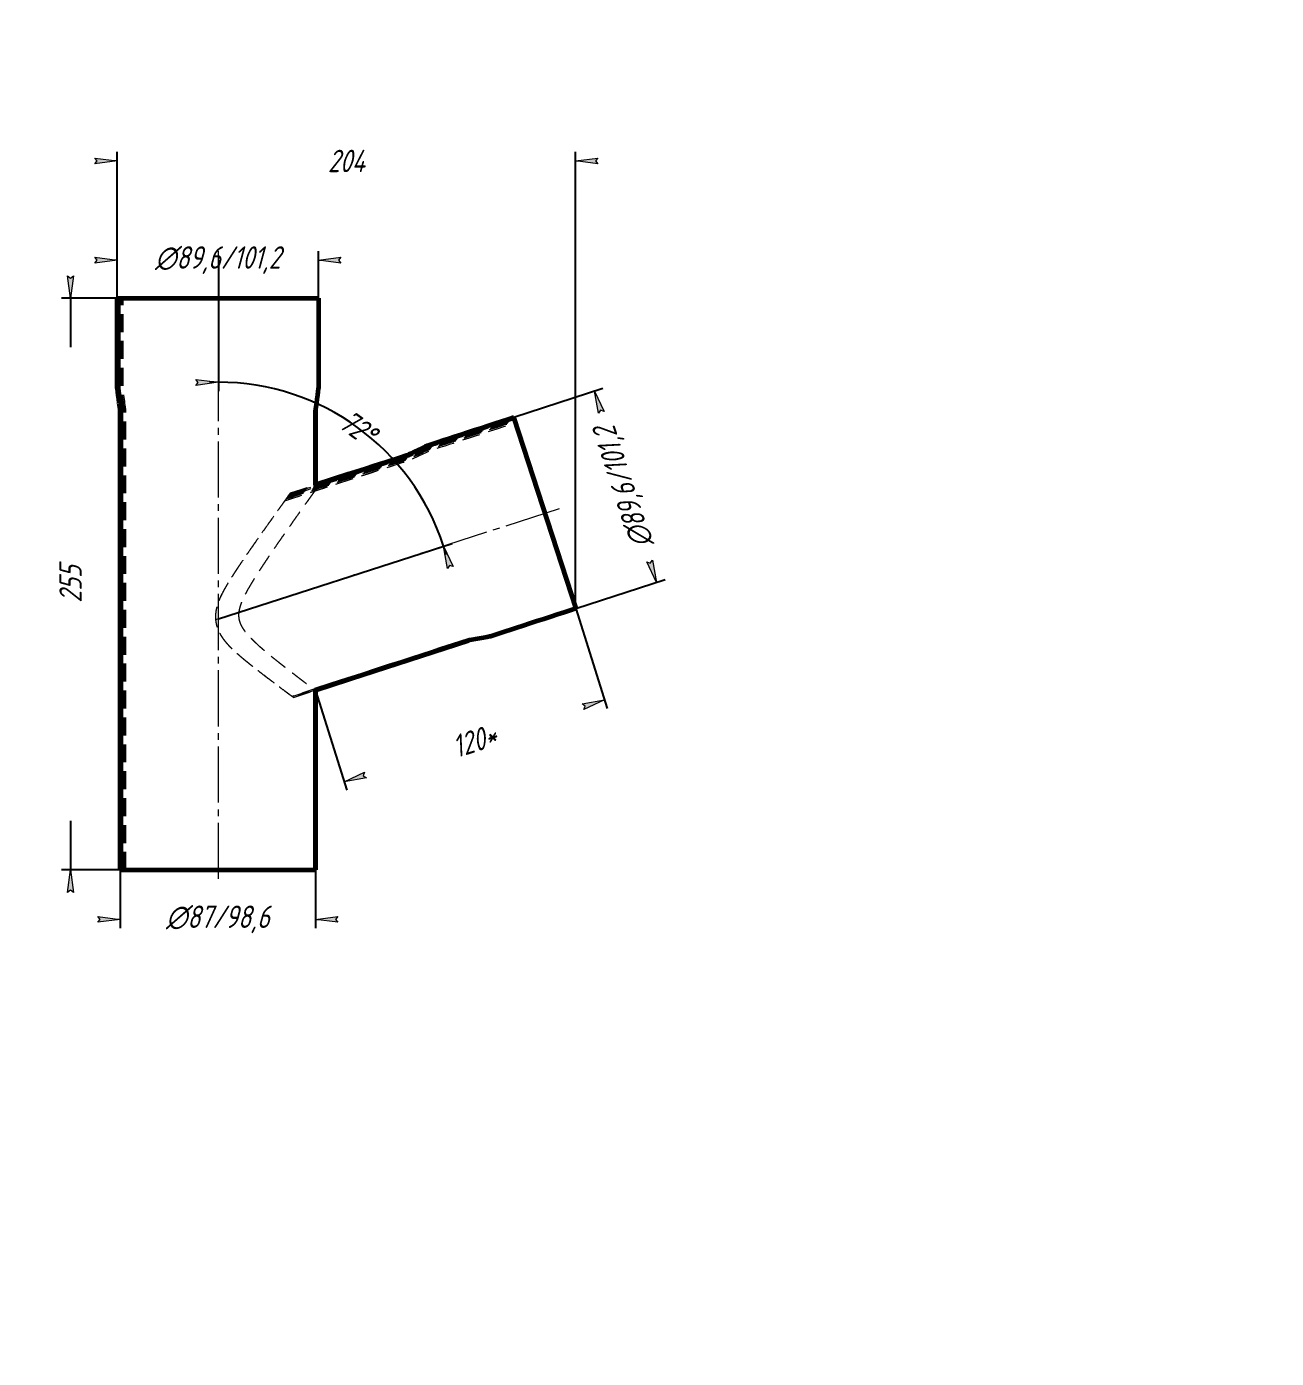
# Model space of a CAD drawing. Header units: millimetres. Extents: x 0 to 420, y 0 to 297.
# Drawn here: x 141.2 to 420, y 0 to 297 of the extents above; entities that cross this region are included whole.
import ezdxf

# ---------------------------------------------------------------- set-up
doc = ezdxf.new("R2010")
doc.units = ezdxf.units.MM
for name, pattern in [('K5LT_AXLED', [17.01037311553955, 12.51037311553955, -1.5, 1.5, -1.5]), ('K5LT_BASIC', [0]), ('K5LT_DASHED', [6, 4, -2]), ('K5LT_THIN', [0])]:
    doc.linetypes.add(name, pattern=pattern)
doc.layers.add('Системный слой', color=7, linetype='Continuous')
doc.layers.add('Системный слой (1)', color=7, linetype='Continuous', true_color=0x909090)
doc.styles.add('KDIMTEXTSTYLE', font='GOST_AU.SHX', dxfattribs={"width": 0.96, "oblique": 15, "height": 5})
doc.dimstyles.new('KDIMSTYLE (0.50)', dxfattribs={"dimtxt": 5, "dimasz": 1, "dimexe": 2, "dimexo": 0, "dimgap": 1, "dimtad": 1, "dimlfac": 2, "dimtxsty": 'KDIMTEXTSTYLE', "dimsah": 1, "dimcen": 0, "dimdle": 1, "dimadec": 0, "dimazin": 0, "dimtfac": 0.667, "dimtmove": 0, "dimatfit": 3, "dimfxl": 1, "dimtvp": 1, "dimtolj": 1, "dimtzin": 0, "dimarcsym": 0})

# ---------------------------------------------------------------- blocks, each defined once
blk = doc.blocks.new('KDIMARROW_01')
at = {"layer": 'Системный слой'}
blk.add_hatch(color=0, dxfattribs=at).paths.add_polyline_path([(0, 0), (-5, 0.658262491226197), (-4.5, 5.51091059616309e-16), (-5, -0.6582624912261956)])
at = {"layer": 'Системный слой', "color": 0, "linetype": 'K5LT_THIN', "lineweight": 18}
for p, q in [((-4.5, 5.51091059616309e-16), (-5, 0.658262491226197)), ((-5, 0.658262491226197), (0, 0)), ((0, 0), (-5, -0.6582624912261956)), ((-5, -0.6582624912261956), (-4.5, 5.51091059616309e-16))]:
    blk.add_line(p, q, dxfattribs=at)
at = {"layer": 'Системный слой (1)', "color": 0, "linetype": 'K5LT_THIN', "lineweight": 18}
blk.add_line((0, 0), (-1, 0), dxfattribs=at)

msp = doc.modelspace()

# ---------------------------------------------------------------- linework, layer by layer
at = {"layer": 'Системный слой (1)', "color": 30, "linetype": 'K5LT_AXLED', "lineweight": 18, "true_color": 0xff8000}
for p, q in [((183.9442537479224, 106.9310443591056), (183.9442537479224, 246.9310443591057)), ((259.9785100798501, 189.4714054599634), (183.3262287253192, 164.7119422856875))]:
    msp.add_line(p, q, dxfattribs=at)
at = {"layer": 'Системный слой (1)', "color": 150, "linetype": 'K5LT_BASIC', "lineweight": 60, "true_color": 0x0080ff}
for p, q in [((161.3900333159658, 236.4310443591055), (161.4277535545345, 236.4310443591055)), ((161.4277535545345, 236.4310443591055), (161.5824625182313, 236.4310443591055)), ((161.5824625182313, 236.4310443591055), (161.6019715249013, 236.4310443591055)), ((161.6019715249013, 236.4310443591055), (206.2560199287906, 236.4310443591056)), ((161.9469315965128, 236.4310443591055), (205.9470199287906, 236.4310443591056)), ((162.0443096250772, 108.9310443590226), (162.0443096250772, 211.4310443591056)), ((205.6035199287906, 194.8148209027378), (205.6035199287906, 211.4310443591056)), ((249.8393804012045, 209.8758700732805), (249.8510365959542, 209.8399959945934)), ((249.8510365959542, 209.8399959945934), (249.8988442949186, 209.6928590265404)), ((249.8988442949186, 209.6928590265404), (249.904872909523, 209.6743048586205)), ((249.904872909523, 209.6743048586205), (263.7037327339664, 167.2057811451423)), ((213.1035199288169, 197.251718624458), (205.6035199287906, 194.8148209027378)), ((205.565775684188, 149.0016929022624), (239.725686237758, 160.1009206626512)), ((205.591152881716, 148.9832789671717), (213.1035199288169, 151.4508544725015)), ((205.6035199277428, 108.9310443591056), (205.6035199287896, 148.9737285118067)), ((205.6035199287896, 148.9737285118067), (205.6035199277428, 108.9310443591056)), ((162.0443096250772, 108.9310443590226), (162.0809312159207, 108.9310443591042)), ((162.0809312159207, 108.9310443591042), (162.2311340932961, 108.9310443590622)), ((162.2311340932961, 108.9310443590622), (162.2500748764709, 108.9310443591056)), ((162.2500748764709, 108.9310443591056), (205.6035199277428, 108.9310443591056))]:
    msp.add_line(p, q, dxfattribs=at)
at = {"layer": 'Системный слой (1)', "color": 7, "linetype": 'K5LT_DASHED', "lineweight": 18}
for p, q in [((161.6340103727144, 236.4310443591056), (162.099016345262, 236.4310443591055)), ((161.7009183947262, 236.4310443591055), (161.8554183947262, 236.4310443591055)), ((161.7600199287906, 236.4310443591055), (162.6870199287906, 236.4310443591055)), ((161.8554183947262, 236.4310443591055), (161.9016449287906, 236.4310443591055)), ((161.9016449287906, 236.4310443591055), (162.0561449287906, 236.4310443591055)), ((161.9430103727144, 236.4310443591056), (161.9469315965128, 236.4310443591055)), ((162.0561449287906, 236.4310443591055), (162.3651449287906, 236.4310443591055)), ((162.099016345262, 236.4310443591055), (162.3780199288016, 236.4310443591055)), ((162.2811805539703, 108.9310443591056), (162.2811805539594, 211.4310443591056)), ((162.346139798631, 108.9310443590639), (162.346139798631, 211.4310443591056)), ((162.4035199287906, 108.9310443589837), (162.4035199287906, 211.4310443591056)), ((162.5811805539593, 108.9310443570373), (162.5811805539593, 211.4310443591056)), ((162.6785199287906, 108.9310443589838), (162.6785199287906, 211.4310443591057)), ((162.6910199287906, 108.931044358978), (162.6910199287906, 211.4310443591056)), ((162.9910199287906, 108.9310443587455), (162.9910199287906, 211.4310443591056)), ((163.0035199287906, 108.9310443591057), (163.0035199287906, 211.4310443591056)), ((163.3035199287906, 108.9310443591044), (163.3035199287906, 211.4310443591056)), ((205.3035199287906, 193.5633793592453), (205.3035199287906, 211.4310443591056)), ((249.9147734579776, 209.6438341036333), (250.0584682059805, 209.2015871433256)), ((249.9354491738391, 209.5802007933065), (249.98319229947, 209.4332625615389)), ((249.9537125522586, 209.5239918942115), (250.2401713060442, 208.6423625036059)), ((249.98319229947, 209.4332625615389), (249.997477084087, 209.3892985150911)), ((249.997477084087, 209.3892985150911), (250.0452202097179, 209.2423602833236)), ((250.0102597092394, 209.3499576400981), (250.0114714340317, 209.3462283346527)), ((250.0114714340317, 209.3462283346527), (263.6082464827045, 167.4996576086776)), ((250.0452202097179, 209.2423602833236), (250.1407064609798, 208.9484838197884)), ((250.0584682059805, 209.2015871433256), (250.1446850547858, 208.9362389671306)), ((198.7750188808526, 191.2720943497895), (226.6542673756977, 200.3306113019362)), ((199.0695397506173, 191.6832286485992), (226.5615622773852, 200.6159282568248)), ((199.0818115435206, 191.7003592736245), (226.5576995649555, 200.6278164632785)), ((199.3765039734643, 192.1115493157155), (226.464994466643, 200.913133418167)), ((199.3887818545853, 192.1286819189227), (226.4611317542133, 200.9250216246207)), ((199.4844239931257, 192.2621066090903), (226.4310522331686, 201.0175968713461)), ((199.6590597093325, 192.5056526290512), (226.3761520807602, 201.1865621666019)), ((199.7154654332549, 192.5843129990186), (226.3584206454014, 201.2411339132962)), ((199.7793265048749, 192.6733649108977), (226.3383471348561, 201.3029138262347)), ((200.0122796768543, 192.9981168185135), (226.2651499923581, 201.5281914666689)), ((199.8099094771368, 192.7160083657934), (205.6035199287906, 194.5984665138365)), ((199.8285340314207, 192.7419753683195), (205.6035199287906, 194.6183820318425)), ((199.9762490240152, 192.9479035303746), (205.6035199287906, 194.7763146833746)), ((200.0122692990825, 192.9981134465711), (205.6035199287906, 194.8148209027378)), ((205.303505985231, 193.5633916481546), (205.6035020073117, 193.6608662645201)), ((205.6035199287906, 193.6608505678479), (205.6035199287906, 194.8148209027378)), ((205.6035199287906, 194.8148209027378), (205.6035199287906, 193.6608505678479)), ((200.3897738190603, 147.6353466157952), (239.6329811394455, 160.3862376175398)), ((205.565775684188, 149.0016929022624), (200.684694759928, 147.4157335710432)), ((200.684694759928, 147.4157335710432), (205.565775684188, 149.0016929022624)), ((205.303518521827, 148.8762511914152), (205.6035169482849, 148.9737265890103)), ((205.3035199287906, 148.8762531506183), (205.3035199284889, 108.9310443591056)), ((205.3035199285224, 113.361154406638), (205.3035199287906, 148.8762531506183)), ((205.3035199285237, 113.5269441096986), (205.3035199287906, 148.876253150618)), ((162.2811805539703, 108.9310443591056), (162.7326426632289, 108.9310443590954)), ((162.346139798631, 108.9310443590639), (162.496139798631, 108.9310443591041)), ((162.4035199287906, 108.9310443589837), (163.3035199287906, 108.9310443591044)), ((162.496139798631, 108.9310443591041), (162.5410199287906, 108.9310443590974)), ((162.5410199287906, 108.9310443590974), (162.6910199287906, 108.931044358978)), ((162.5811805539593, 108.9310443570373), (162.5849875673558, 108.9310443591056)), ((162.5849875673558, 108.9310443591056), (205.3035199284889, 108.9310443591056)), ((162.6910199287906, 108.931044358978), (162.9910199287906, 108.9310443587455)), ((162.7326426632289, 108.9310443590954), (163.0035199287906, 108.9310443591057))]:
    msp.add_line(p, q, dxfattribs=at)
at = {"layer": 'Системный слой (1)', "color": 150, "linetype": 'K5LT_BASIC', "lineweight": 60, "true_color": 0x0080ff}
for points, knots in [([(162.0443096250772, 108.9310443590226), (162.0443096250772, 167.2733962809673), (162.0443096250772, 208.0840124937031), (162.0443096250772, 211.5303822937232), (161.3900333159658, 216.3317064244879), (161.3900333159658, 216.8283724202748), (161.3900333159658, 229.7643776924387), (161.3900333159658, 236.4310443591055)], [0, 0, 0, 0, 0.8707843296420573, 0.8707843296420573, 0.8966286957199924, 0.8966286957199924, 1, 1, 1, 1]), ([(206.2560199287906, 236.4310443591056), (206.2560199287906, 229.7643776924387), (206.2560199287906, 216.8283336152041), (206.2560199287906, 216.3317161263338), (205.6035199287906, 211.5303725918774), (205.6035199287906, 210.2519537459298), (205.6035199287906, 204.4226643391982), (205.6035199287906, 194.8148209027378)], [0, 0, 0, 0, 0.1033710942587209, 0.1033710942587209, 0.1292154078282055, 0.1292154078282055, 0.4360041896619839, 0.4360041896619839, 0.4360041896619839, 0.4360041896619839]), ([(205.6035199287906, 194.8148209027378), (217.6311776502631, 198.722843795992), (224.9569627057722, 201.1031356508956), (226.3596259823915, 201.5588885766518), (230.7237740852681, 203.6648330757986), (231.1961315169835, 203.8183113090249), (243.4990036259034, 207.8157567774475), (249.8393804012045, 209.8758700732805)], [0.0972726319011899, 0.0972726319011899, 0.0972726319011899, 0.0972726319011899, 0.7605171177384542, 0.7605171177384542, 0.808415977539447, 0.808415977539447, 1, 1, 1, 1]), ([(263.7037327339664, 167.2057811451423), (257.3633559586651, 165.1456678493093), (245.0604469439299, 161.1482103894604), (244.5881356450336, 160.9947471456957), (239.8201530007876, 160.1316147745989), (237.9829896210207, 159.5346842073149), (225.5592317457733, 155.4979605724183), (205.565775684188, 149.0016929022624)], [0, 0, 0, 0, 0.1434688530252861, 0.1434688530252861, 0.1793382036559336, 0.1793382036559336, 0.8410460253684371, 0.8410460253684371, 0.8410460253684371, 0.8410460253684371])]:
    msp.add_open_spline(points, degree=3, knots=knots, dxfattribs=at)
at = {"layer": 'Системный слой (1)', "color": 7, "linetype": 'K5LT_THIN', "lineweight": 18}
for points, knots in [([(162.0809312159207, 108.9310443591042), (162.0809312159207, 167.2734267139098), (162.0809312159207, 208.0840544487897), (162.0809312159207, 211.5303810180455), (161.4277535545345, 216.3317077001656), (161.4277535545345, 216.8283673178682), (161.4277535545345, 229.7643776924387), (161.4277535545345, 236.4310443591055)], [0, 0, 0, 0, 0.8707843641616477, 0.8707843641616477, 0.8966287233353355, 0.8966287233353355, 1, 1, 1, 1]), ([(162.2311340932961, 108.9310443590622), (162.2311340932961, 167.2736116702192), (162.2311340932961, 208.0843094314487), (162.2311340932961, 211.5303732651127), (161.5824625182313, 216.3317154530984), (161.5824625182313, 216.828336307985), (161.5824625182313, 229.7643776924387), (161.5824625182313, 236.4310443591055)], [0, 0, 0, 0, 0.8707845739542738, 0.8707845739542738, 0.896628891167436, 0.896628891167436, 1, 1, 1, 1]), ([(162.2500748764709, 108.9310443591056), (162.2500748764709, 167.273627731172), (162.2500748764709, 208.0843315732249), (162.2500748764709, 211.5303725918774), (161.6019715249013, 216.3317161263338), (161.6019715249013, 216.8283336152041), (161.6019715249013, 229.7643776924387), (161.6019715249013, 236.4310443591055)], [0, 0, 0, 0, 0.8707845921717942, 0.8707845921717942, 0.8966289057412786, 0.8966289057412786, 1, 1, 1, 1]), ([(205.6035199287906, 194.7763146833746), (217.6379129197435, 198.6865259983423), (224.9678846350138, 201.0681781814637), (226.3709414630816, 201.524058979837), (230.7354314932594, 203.6289593913177), (231.2077828590561, 203.7824356536075), (243.510659820653, 207.7798826987604), (249.8510365959542, 209.8399959945934)], [0.09777005318574258, 0.09777005318574258, 0.09777005318574258, 0.09777005318574258, 0.7607043904308538, 0.7607043904308538, 0.8085657939078158, 0.8085657939078158, 1, 1, 1, 1]), ([(205.6035199287906, 194.6183820318425), (217.6655642600077, 198.5375778118892), (225.0127125332867, 200.9248109970211), (226.4173493313174, 201.3812051587548), (230.783246565701, 203.4818248190526), (231.2555610658689, 203.6352891029736), (243.5584675196174, 207.6327457307074), (249.8988442949186, 209.6928590265404)], [0.09979635724027379, 0.09979635724027379, 0.09979635724027379, 0.09979635724027379, 0.7614681205256264, 0.7614681205256264, 0.8091767707018521, 0.8091767707018521, 1, 1, 1, 1]), ([(205.6035199287906, 194.5984665138365), (217.6690477861651, 198.5187941601444), (225.0183618317879, 200.9067310473683), (226.4232017149203, 201.3631911954516), (230.7892758205903, 203.4632708591738), (231.2615871194866, 203.6167341029386), (243.5644961342219, 207.6141915627875), (249.904872909523, 209.6743048586205)], [0.1000503428973802, 0.1000503428973802, 0.1000503428973802, 0.1000503428973802, 0.7615638601215932, 0.7615638601215932, 0.8092533614657966, 0.8092533614657966, 1, 1, 1, 1])]:
    msp.add_open_spline(points, degree=3, knots=knots, dxfattribs=at)
at = {"layer": 'Системный слой (1)', "color": 7, "linetype": 'K5LT_DASHED', "lineweight": 18}
for points, knots in [([(161.6340103727144, 236.4310443591056), (161.6340103727144, 229.7643776924387), (161.6340103727144, 216.8283317701604), (161.6340103727144, 216.3317165876222), (162.2811805539594, 211.530372130589), (162.2811805539594, 208.0843467444217), (162.2811805539594, 167.2736387372388), (162.2811805539703, 108.9310443591056)], [0, 0, 0, 0, 0.1033702390612477, 0.1033702390612477, 0.1292143388186232, 0.1292143388186232, 0.9999918235036781, 0.9999918235036781, 0.9999918235036781, 0.9999918235036781]), ([(162.2875255762868, 108.9310443591057), (162.2875255762868, 167.273627731172), (162.2875255762868, 208.0843315732249), (162.2875255762868, 211.5303725918774), (161.6405457457117, 216.3317161263338), (161.6405457457117, 216.8283336152041), (161.6405457457117, 229.7643776924387), (161.6405457457117, 236.4310443591055)], [0, 0, 0, 0, 0.870784592171794, 0.870784592171794, 0.8966289057412786, 0.8966289057412786, 1, 1, 1, 1]), ([(162.346139798631, 108.9310443590639), (162.346139798631, 167.2739169579127), (162.346139798631, 208.084730304659), (162.346139798631, 211.5303604682228), (161.7009183947262, 216.3317282499883), (161.7009183947262, 216.8282851234754), (161.7009183947262, 229.7643776924387), (161.7009183947262, 236.4310443591055)], [0, 0, 0, 0, 0.8707849202330038, 0.8707849202330038, 0.8966291681871185, 0.8966291681871185, 1, 1, 1, 1]), ([(162.3713140866043, 108.931044359053), (162.3713140866043, 167.2739378396563), (162.3713140866043, 208.084759092536), (162.3713140866043, 211.5303595929139), (161.7268479113387, 216.3317291252972), (161.7268479113387, 216.8282816224486), (161.7268479113387, 229.7643776924387), (161.7268479113387, 236.4310443591055)], [0, 0, 0, 0, 0.8707849439184491, 0.8707849439184491, 0.896629187135249, 0.896629187135249, 1, 1, 1, 1]), ([(162.4035199287906, 108.9310443589837), (162.4035199287906, 167.2740099199584), (162.4035199287906, 208.0848584634493), (162.4035199287906, 211.5303565714978), (161.7600199287906, 216.3317321467133), (161.7600199287906, 216.8282695375043), (161.7600199287906, 229.7643776924387), (161.7600199287906, 236.4310443591055)], [0, 0, 0, 0, 0.8707850256763745, 0.8707850256763745, 0.8966292525408097, 0.8966292525408097, 1, 1, 1, 1]), ([(162.4943096250772, 108.9310443590965), (162.4943096250772, 167.2741560958223), (162.4943096250772, 208.0850599834989), (162.4943096250772, 211.5303504442066), (161.8535333159658, 216.3317382740046), (161.8535333159658, 216.8282450297998), (161.8535333159658, 229.7643776924387), (161.8535333159658, 236.4310443591055)], [0, 0, 0, 0, 0.8707851914770153, 0.8707851914770153, 0.8966293851797416, 0.8966293851797416, 1, 1, 1, 1]), ([(162.496139798631, 108.9310443591041), (162.496139798631, 167.2742176702162), (162.496139798631, 208.0851448708738), (162.496139798631, 211.5303478631803), (161.8554183947262, 216.3317408550308), (161.8554183947262, 216.8282347063098), (161.8554183947262, 229.7643776924387), (161.8554183947262, 236.4310443591055)], [0, 0, 0, 0, 0.8707852613178005, 0.8707852613178005, 0.8966294410517038, 0.8966294410517038, 1, 1, 1, 1]), ([(162.527911150681, 108.9310443591027), (162.527911150681, 167.2741317229507), (162.527911150681, 208.0850263826977), (162.527911150681, 211.53035146585), (161.8881428873378, 216.3317372523611), (161.8881428873378, 216.8282491161301), (161.8881428873378, 229.7643776924387), (161.8881428873378, 236.4310443591055)], [0, 0, 0, 0, 0.8707851638320145, 0.8707851638320145, 0.8966293630640045, 0.8966293630640045, 1, 1, 1, 1]), ([(162.5410199287906, 108.9310443591056), (162.5410199287906, 167.2742384259677), (162.5410199287906, 208.0851734850684), (162.5410199287906, 211.5303469931578), (161.9016449287906, 216.3317417250533), (161.9016449287906, 216.8282312264272), (161.9016449287906, 229.7643776924387), (161.9016449287906, 236.4310443591055)], [0, 0, 0, 0, 0.8707852848599829, 0.8707852848599829, 0.8966294598852252, 0.8966294598852252, 1, 1, 1, 1]), ([(162.5410199287906, 108.9310443590974), (162.5410199287906, 167.2742967733245), (162.5410199287906, 208.085253923646), (162.5410199287906, 211.5303445474026), (161.9016449287906, 216.3317441708085), (161.9016449287906, 216.8282214439896), (161.9016449287906, 229.7643776924387), (161.9016449287906, 236.4310443591055)], [0, 0, 0, 0, 0.870785351040298, 0.870785351040298, 0.8966295128288464, 0.8966295128288464, 1, 1, 1, 1]), ([(162.5642484199886, 108.9310443591054), (162.5642484199886, 167.2741629743249), (162.5642484199886, 208.0850694662985), (162.5642484199886, 211.530350155879), (161.9255702747246, 216.3317385623321), (161.9255702747246, 216.8282438765584), (161.9255702747246, 229.7643776924387), (161.9255702747246, 236.4310443591055)], [0, 0, 0, 0, 0.8707851992789595, 0.8707851992789595, 0.8966293914212226, 0.8966293914212226, 1, 1, 1, 1]), ([(161.9430103727144, 236.4310443591056), (161.9430103727144, 229.7643776924387), (161.9430103727144, 216.8282427692713), (161.9430103727144, 216.3317388391704), (162.5811805539593, 211.5303498790408), (162.5811805539593, 208.0850785711885), (162.5811805539593, 167.274169577765), (162.5811805539593, 108.9310443570373)], [0, 0, 0, 0, 0.1033700953861799, 0.1033700953861799, 0.129214159222648, 0.129214159222648, 0.9999950933945625, 0.9999950933945625, 0.9999950933945625, 0.9999950933945625]), ([(162.5849875673558, 108.9310443591056), (162.5849875673558, 167.274162974325), (162.5849875673558, 208.0850694662986), (162.5849875673558, 211.530350155879), (161.9469315965128, 216.3317385623321), (161.9469315965128, 216.8282438765584), (161.9469315965128, 229.7643776924387), (161.9469315965128, 236.4310443591055)], [0, 0, 0, 0, 0.8707851992789594, 0.8707851992789594, 0.8966293914212224, 0.8966293914212224, 1, 1, 1, 1]), ([(162.6785199287906, 108.9310443589838), (162.6785199287906, 167.2744941080875), (162.6785199287906, 208.0855259725942), (162.6785199287906, 211.5303362757081), (162.0432699287906, 216.331752442503), (162.0432699287906, 216.828188359183), (162.0432699287906, 229.7643776924387), (162.0432699287906, 236.4310443591055)], [0, 0, 0, 0, 0.8707855748654424, 0.8707855748654424, 0.8966296918868278, 0.8966296918868278, 1, 1, 1, 1]), ([(162.6910199287906, 108.931044358978), (162.6910199287906, 167.2745122012836), (162.6910199287906, 208.085550916266), (162.6910199287906, 211.5303355172932), (162.0561449287906, 216.331753200918), (162.0561449287906, 216.828185325704), (162.0561449287906, 229.7643776924387), (162.0561449287906, 236.4310443591055)], [0, 0, 0, 0, 0.8707855953875433, 0.8707855953875433, 0.8966297083043129, 0.8966297083043129, 1, 1, 1, 1]), ([(162.7326426632289, 108.9310443590954), (162.7326426632289, 167.2745702086853), (162.7326426632289, 208.0856308862134), (162.7326426632289, 211.5303330858007), (162.099016345262, 216.3317556324104), (162.0990163452621, 216.828175600314), (162.0990163452621, 229.7643776924387), (162.099016345262, 236.4310443591055)], [0, 0, 0, 0, 0.8707856611813767, 0.8707856611813767, 0.8966297609387522, 0.8966297609387522, 1, 1, 1, 1]), ([(162.8520578195211, 108.931044359098), (162.8520578195211, 167.2747285505868), (162.8520578195211, 208.0858491792571), (162.8520578195211, 211.5303264485988), (162.222013956243, 216.3317622696123), (162.222013956243, 216.8281490530881), (162.222013956243, 229.7643776924387), (162.222013956243, 236.4310443591055)], [0, 0, 0, 0, 0.8707858407773522, 0.8707858407773522, 0.8966299046138203, 0.8966299046138203, 1, 1, 1, 1]), ([(162.9910199287906, 108.9310443587455), (162.9910199287906, 167.2750330953058), (162.9910199287906, 208.0862690309175), (162.9910199287906, 211.5303136830667), (162.3651449287906, 216.3317750351445), (162.3651449287906, 216.8280979940022), (162.3651449287906, 229.7643776924387), (162.3651449287906, 236.4310443591055)], [0, 0, 0, 0, 0.8707861861979282, 0.8707861861979282, 0.8966301809469878, 0.8966301809469878, 1, 1, 1, 1]), ([(163.0035199287906, 108.9310443591057), (163.0035199287906, 167.2750584109373), (163.0035199287906, 208.0863039314365), (163.0035199287906, 211.530312621925), (162.3780199287906, 216.3317760962862), (162.3780199287906, 216.8280937496883), (162.3780199287906, 229.7643776924387), (162.3780199288016, 236.4310443591055)], [0, 0, 0, 0, 0.8707862149109066, 0.8707862149109066, 0.8966302039170967, 0.8966302039170967, 1, 1, 1, 1]), ([(163.3035199287906, 108.9310443591044), (163.3035199287906, 167.2755716857642), (163.3035199287906, 208.0870115439253), (163.3035199287906, 211.5302911072595), (162.6870199287906, 216.3317976109516), (162.6870199287906, 216.8280076961546), (162.6870199287906, 229.7643776924387), (162.6870199287906, 236.4310443591055)], [0, 0, 0, 0, 0.8707867970660027, 0.8707867970660027, 0.896630669635623, 0.896630669635623, 1, 1, 1, 1]), ([(205.9470199287906, 236.4310443591056), (205.9470199287906, 229.7643776924387), (205.9470199287906, 216.8282438765584), (205.9470199287906, 216.3317385623321), (205.3035199287906, 211.530350155879), (205.3035199287906, 210.2018563144712), (205.3035199287906, 203.9165614170138), (205.3035199287906, 193.5633793592453)], [0, 0, 0, 0, 0.1033706085787777, 0.1033706085787777, 0.1292148007210407, 0.1292148007210407, 0.4491092382732398, 0.4491092382732398, 0.4491092382732398, 0.4491092382732398]), ([(198.7750088328777, 191.2720910850045), (215.0771433992032, 196.5689756962429), (225.1032429041795, 199.8266529018007), (226.7486566422506, 200.3612802337523), (231.1246517135883, 202.4313536842909), (231.596575548572, 202.5846910333988), (243.8997945307431, 206.5822492077729), (250.2401713060442, 208.6423625036059)], [0, 0, 0, 0, 0.766714832273791, 0.766714832273791, 0.8133740900756293, 0.8133740900756293, 1, 1, 1, 1]), ([(199.0695269800468, 191.6832244991837), (215.1428859365697, 196.9057754087852), (225.0225443123269, 200.1158710071211), (226.6559720056008, 200.6466038370381), (231.0291450006637, 202.7252234994289), (231.5011711390841, 202.8785940889384), (243.8043082794812, 206.876125671308), (250.1446850547858, 208.9362389671306)], [0, 0, 0, 0, 0.765283049932117, 0.765283049932117, 0.8122286778536137, 0.8122286778536137, 1, 1, 1, 1]), ([(199.0818021967232, 191.7003562366659), (215.1456226668994, 196.9198079041755), (225.01918136821, 200.1279215981432), (226.6521103023769, 200.6584923714025), (231.0251653976554, 202.7374680241654), (231.4971965818638, 202.8908402531508), (243.8003296856786, 206.8883705239554), (250.1407064609798, 208.9484838197884)], [0, 0, 0, 0, 0.7652227850356877, 0.7652227850356877, 0.8121804665110658, 0.8121804665110658, 1, 1, 1, 1]), ([(199.2182844317558, 191.8908154115114), (215.1760320651321, 197.0758019251094), (224.9817919974032, 200.2618864636357), (226.6091807897808, 200.7906571357079), (230.9809233539742, 202.8735897235241), (231.4530152390016, 203.0269816754012), (243.75609978274, 207.0244961680804), (250.0964765580411, 209.0846094639135)], [0, 0, 0, 0, 0.7645494881962351, 0.7645494881962351, 0.81164183545905, 0.81164183545905, 1, 1, 1, 1]), ([(199.33559598861, 192.0544927727718), (215.2022143593952, 197.2098695940507), (224.949739559625, 200.377032521132), (226.5722857894549, 200.9042297492522), (230.9429086895594, 202.990565351928), (231.4150321348531, 203.1439675583573), (243.7180914306794, 207.1414738474926), (250.0584682059805, 209.2015871433256)], [0, 0, 0, 0, 0.763966658545594, 0.763966658545594, 0.8111755772955244, 0.8111755772955244, 1, 1, 1, 1]), ([(199.3764913535162, 192.1115452152458), (215.2113379011531, 197.2565987453986), (224.9385690794215, 200.4171677450288), (226.5594259696477, 200.9438160734381), (230.9296583808101, 203.0313377405535), (231.4017933879861, 203.1847437036661), (243.7048434344168, 207.1822469874905), (250.0452202097179, 209.2423602833236)], [0, 0, 0, 0, 0.7637624519631138, 0.7637624519631138, 0.8110122139765471, 0.8110122139765471, 0.9999999999999999, 0.9999999999999999, 0.9999999999999999, 0.9999999999999999]), ([(199.3887734961493, 192.1286792031021), (215.2140774029524, 197.2706321412941), (224.9352143234306, 200.4292209965343), (226.5555639785136, 200.9557045142549), (230.9256790657121, 203.0435823588377), (231.3978176791935, 203.1969894937099), (243.7008648406142, 207.1944918401379), (250.0412416159154, 209.2546051359708)], [0, 0, 0, 0, 0.7637010158764317, 0.7637010158764317, 0.8109630656929635, 0.8109630656929635, 1, 1, 1, 1]), ([(199.4806841940352, 192.2568885439323), (215.2344721722614, 197.3756045483352), (224.9099995225576, 200.5193739558866), (226.5266740901332, 201.0446633652907), (230.8958956830015, 203.1352012683109), (231.3681002974715, 203.2886298482043), (243.6710946587306, 207.2861150388197), (250.0114714340317, 209.3462283346527)], [0, 0, 0, 0, 0.7632387574507731, 0.7632387574507731, 0.8105932633598381, 0.8105932633598381, 1, 1, 1, 1]), ([(250.0102597092394, 209.3499576400981), (243.6698829339382, 207.289844344265), (231.3668875195865, 203.292358811479), (230.8946842214979, 203.1389306593039), (226.525497395007, 201.0482839646413), (224.9089854031195, 200.5230473792803), (215.2353121252259, 197.3798803963708), (199.4844239931257, 192.2621066090903)], [0, 0, 0, 0, 0.1883581645409499, 0.1883581645409499, 0.2354505118037648, 0.2354505118037648, 0.9943850969392096, 0.9943850969392096, 0.9943850969392096, 0.9943850969392096]), ([(199.5010657742114, 192.2853173507914), (215.2390324400383, 197.3988926991755), (224.9044538452239, 200.5393784861114), (226.5202653411478, 201.0643874665367), (230.8892946715467, 203.1555170925942), (231.3614992860167, 203.3089456724876), (243.6644936472757, 207.3064308631031), (250.0048704225769, 209.3665441589361)], [0, 0, 0, 0, 0.763136256988581, 0.763136256988581, 0.8105112639673746, 0.8105112639673746, 1, 1, 1, 1]), ([(199.5238946370089, 192.3171587789776), (215.2441793176916, 197.4249889021199), (224.898288182122, 200.5617990217501), (226.5130843346874, 201.0864780971197), (230.8819043409833, 203.1782724260839), (231.3540939165371, 203.3316961195372), (243.6571003087858, 207.3291852192581), (249.997477084087, 209.3892985150912)], [0, 0, 0, 0, 0.7630216753801793, 0.7630216753801793, 0.8104195997731312, 0.8104195997731312, 1, 1, 1, 1]), ([(199.523894637215, 192.3171587790446), (215.2442097925432, 197.4249988039994), (224.8983231294232, 200.5618103768165), (226.513082008636, 201.0864773413397), (230.8819066670347, 203.1782731818638), (231.3540846128861, 203.3316930965977), (243.6571003087858, 207.3291852192581), (249.997477084087, 209.3892985150911)], [0, 0, 0, 0, 0.7630219724758696, 0.7630219724758696, 0.8104198374468508, 0.8104198374468508, 1, 1, 1, 1]), ([(199.5367782878605, 192.3351283158869), (215.2470058635805, 197.4396906875397), (224.894719465209, 200.5744228603229), (226.509037753259, 201.0989466680993), (230.8777277269326, 203.1911122484531), (231.3499385703879, 203.3445428522664), (243.6529279485182, 207.3420264237652), (249.9933047238193, 209.4021397195983)], [0, 0, 0, 0, 0.7629561763564104, 0.7629561763564104, 0.8103672011786163, 0.8103672011786163, 1, 1, 1, 1]), ([(199.5680051946735, 192.3786809294565), (215.2540361457046, 197.4753813411655), (224.8862770458329, 200.6050861284774), (226.4992164391988, 201.1291619062119), (230.8676187289258, 203.2222362036799), (231.3398124414852, 203.3756612413278), (243.6428155241689, 207.3731492657059), (249.98319229947, 209.4332625615389)], [0, 0, 0, 0, 0.7627989564105895, 0.7627989564105895, 0.8102414267209725, 0.8102414267209725, 1, 1, 1, 1]), ([(199.5698040567525, 192.3811897735324), (215.2544064045127, 197.4774260039005), (224.8857509600628, 200.6068395512043), (226.4986533391699, 201.1309033022771), (230.8670337528513, 203.2240282225377), (231.3392397383349, 203.3774572479004), (243.6422330027962, 207.3749420821447), (249.9826097780973, 209.4350553779777)], [0, 0, 0, 0, 0.7627895505716077, 0.7627895505716077, 0.810233902139467, 0.810233902139467, 1, 1, 1, 1]), ([(199.6590474240495, 192.5056486373207), (215.2742898948941, 197.5793484775507), (224.8613971692767, 200.6943884608954), (226.4706036075034, 201.2172513279801), (230.8381306996123, 203.3129628453344), (231.3103658207083, 203.4664013374314), (243.6133357769575, 207.4638785983784), (249.9537125522586, 209.5239918942115)], [0, 0, 0, 0, 0.7623364418778615, 0.7623364418778615, 0.8098714195046334, 0.8098714195046334, 1, 1, 1, 1]), ([(199.6907079843786, 192.5497990034241), (215.2813320434694, 197.6154998367853), (224.8527480699653, 200.7254414246331), (226.4606543284872, 201.2478818377231), (230.8278771089445, 203.3445103750217), (231.300126597043, 203.4979535352409), (243.6030850598272, 207.4954270617347), (249.9434618351283, 209.5555403575678)], [0, 0, 0, 0, 0.7621749670618497, 0.7621749670618497, 0.8097422411914049, 0.8097422411914049, 1, 1, 1, 1]), ([(199.7154572148322, 192.5843103286911), (215.2868548840785, 197.6437641293044), (224.8460091984388, 200.7497216453698), (226.4528758781504, 201.2718242788285), (230.819863615187, 203.3691705402751), (231.2921172654281, 203.5226150528564), (243.595072398538, 207.5200874974735), (249.9354491738391, 209.5802007933065)], [0, 0, 0, 0, 0.7620486948117489, 0.7620486948117489, 0.8096412245952666, 0.8096412245952666, 0.9999999999999999, 0.9999999999999999, 0.9999999999999999, 0.9999999999999999]), ([(199.7730857152915, 192.6646656041527), (215.2995882458498, 197.7095320899411), (224.8301782119483, 200.8062084866463), (226.4347746176146, 201.3275734633518), (230.8011959103655, 203.4265845951111), (231.2735072092617, 203.5800478388758), (243.576416223997, 207.5775052987247), (249.9167929992982, 209.6376185945578)], [0, 0, 0, 0, 0.7617526509863458, 0.7617526509863458, 0.8094043923575729, 0.8094043923575729, 0.9999999999999999, 0.9999999999999999, 0.9999999999999999, 0.9999999999999999]), ([(249.9147734579776, 209.6438341036333), (243.5743966826763, 207.5837208078002), (231.2714859132002, 203.5862627778015), (230.7991768077561, 203.4328002467325), (226.4328134591745, 201.3336077956365), (224.828489947173, 200.8123314874576), (215.3009894213239, 197.7166589107399), (199.7793265048749, 192.6733649108977)], [0, 0, 0, 0, 0.1888244227044756, 0.1888244227044756, 0.236033341454406, 0.236033341454406, 0.9905744523918455, 0.9905744523918455, 0.9905744523918455, 0.9905744523918455]), ([(205.6035190438881, 193.6608718000393), (205.6034500403065, 193.6608543037899), (205.5947939544975, 193.6488730109104), (205.5593966600337, 193.5994888065392), (205.5068463228128, 193.526051917046), (205.4243032313682, 193.4106065681508), (205.3155728926853, 193.2584372480538), (205.1618754719407, 193.0432231716141), (205.0009738892147, 192.8178186848152), (204.7568174730649, 192.47561788983), (204.4859794166495, 192.0957999632216), (204.1960362156621, 191.6888736838933), (203.9820911279922, 191.3884529577922), (203.7094922246696, 191.0055148773359), (203.4264518815017, 190.6076191920063), (203.098209045682, 190.1457884355351), (202.7865679360234, 189.7070530144014), (202.2193409263483, 188.9077084169231), (201.4609395369021, 187.8369018452182), (200.6987917035663, 186.7575330748917), (200.0558917092393, 185.8447932298493), (199.4672419931067, 185.0072496023451), (198.7552268827976, 183.9909210584091), (198.1218112521406, 183.0831224131327), (197.4458787225651, 182.1106380873527), (196.7335060422398, 181.0811622625597), (196.0030206527081, 180.0174526620386), (195.4041706570309, 179.1388618601329), (194.9499568651278, 178.4686087942791), (194.4950941094602, 177.7929119723334), (194.0415253279278, 177.1139316292801), (193.5934722151549, 176.4371906677314), (193.1537455449652, 175.766121525313), (192.7274373776914, 175.1077132105441), (192.3138773063936, 174.4601200453116), (191.9168092691165, 173.8283083257962), (191.5355109066283, 173.2101425243863), (191.1736404218252, 172.6105849117822), (190.8276284641756, 172.0225096207786), (190.5007253109072, 171.4498330979011), (190.1937992462072, 170.8923272980583), (189.9137764740634, 170.3614643078961), (189.658320228829, 169.8521929669189), (189.4315485997453, 169.3724232265543), (189.2313114990295, 168.9178905544738), (189.0606467949472, 168.4974904651671), (188.9140235616183, 168.1001273672429), (188.7917396975235, 167.7289096912539), (188.6913617819408, 167.3794027511743), (188.6064414938442, 167.0312777099366), (188.5023350775809, 166.4951569126715), (188.4618047230226, 166.0591942134401), (188.4618047963095, 165.7476189487417)], [0, 0, 0, 0, 0.9603922613260827, 1.777491876865959, 2.584811271330822, 3.387087584414687, 4.586277941012292, 5.391097048487545, 6.614391656979484, 7.447452809627729, 9.187358564447576, 10.28433040776645, 10.94060312399598, 11.61323634650445, 13.250814029643, 13.82944486424923, 14.79790710075146, 16.1787912742047, 18.93530874797003, 21.21152412368156, 22.26862471381149, 23.92852097709336, 25.6902878906503, 27.56798829935247, 28.55272259410318, 30.56607021420763, 32.65139071740622, 33.70859970259572, 34.77082448187794, 35.83317973983894, 36.89153982792553, 37.94571887210424, 38.97522899969013, 39.98439147901554, 40.95702838915955, 41.91337779832234, 42.82665695845568, 43.71258673127549, 44.55982817959638, 45.39472705124454, 46.18387896081128, 46.93935828248493, 47.63718358932162, 48.31383781275033, 48.92610588344142, 49.49904972258257, 50.01579486684734, 50.5140949860601, 50.96140592915979, 51.37516054035262, 51.85294918048712, 53, 53, 53, 53]), ([(199.4806841940317, 192.2568885439275), (199.1638035703726, 191.8148884232025), (198.536598916533, 190.9395069989494), (197.5514441943654, 189.5623558028537), (196.5511668847438, 188.1614706852207), (195.4682685378903, 186.6412526898131), (194.2778094301061, 184.9645943379669), (192.9882028972198, 183.1397866742135), (191.6604486056827, 181.248196309656), (190.4111212436211, 179.4507936548657), (189.3050110006429, 177.8384723636055), (188.3737420181109, 176.4589126878105), (187.5773319644267, 175.2550422850104), (186.9045251760392, 174.2127252452251), (186.3301438593455, 173.2962134207315), (185.8360635254989, 172.4794838802069), (185.4057376097951, 171.7371155878061), (185.0315872072659, 171.0577422269124), (184.7027428609565, 170.4229079004225), (184.4122225312121, 169.819048629703), (184.1547690485613, 169.2327164817987), (183.9294350635893, 168.6582320441181), (183.7352896822066, 168.0880334881899), (183.572370471425, 167.512908557074), (183.4451363172553, 166.9371418128426), (183.3570130100557, 166.3678181917759), (183.308425835685, 165.8114891300897), (183.2980665080961, 165.2666885933357), (183.3262287253192, 164.7119422856875), (183.3976719348636, 164.1413098641485), (183.517644517772, 163.5593537429021), (183.6812447119937, 162.9946711100197), (183.8805220514073, 162.4586908204001), (184.1151014512895, 161.9394359330689), (184.392695151268, 161.4191093564696), (184.7153703512355, 160.8974162363701), (185.0749609041707, 160.3858867382965), (185.4604616263071, 159.8933222315775), (185.8719688063781, 159.4122465643794), (186.3179951814955, 158.9286020095523), (186.8218685468715, 158.4166742477755), (187.3936315332318, 157.8685488632001), (188.0446228456847, 157.2750802675728), (188.7711679662499, 156.6401323933422), (189.5859331240698, 155.9524731785544), (190.5081602075745, 155.1961378934776), (191.5705422764454, 154.3453956823388), (192.781427250443, 153.3948247498786), (194.16353238865, 152.3269533642797), (195.6414361434326, 151.1995593809503), (197.1919059490124, 150.0278566007089), (198.5537659912606, 149.0058580551359), (199.6224886208526, 148.2072297083125), (200.1687295315919, 147.8000071728077), (200.3897741172629, 147.6353463138078)], [11.02294253504608, 11.02294253504608, 11.02294253504608, 11.02294253504608, 14.21570101423698, 17.04184379791203, 19.84048074613617, 22.74726794761114, 25.91923118724345, 29.29516397919883, 32.7375880946191, 36.00147701502912, 38.6535237288812, 40.96072542529419, 42.90160269401515, 44.55062195651841, 45.94869536864523, 47.17228191339144, 48.23898117219847, 49.17618103193914, 49.99740047965743, 50.74481561832222, 51.42057728064552, 52.02722417506408, 52.58629978071299, 53.09959333865567, 53.57666061158999, 54.00761928007748, 54.39718640159734, 54.76280148898318, 55.1115644755526, 55.48568155157869, 55.87399190917666, 56.26509135214934, 56.64986744715708, 57.04958978909552, 57.49950877910081, 58.0122077371018, 58.57451508143099, 59.17922607306039, 59.82487617798853, 60.54148101778433, 61.34834981009386, 62.31641174741888, 63.41693901977457, 64.68012051204386, 66.10348096397385, 67.73500682312778, 69.64849894272743, 71.93175296317912, 74.52748009236919, 77.64038631965667, 80.85222796604901, 84.46290762417968, 87.12910476030103, 89.0930844104743, 89.0930844104743, 89.0930844104743, 89.0930844104743]), ([(199.8099094771375, 192.7160083657943), (199.5048410574022, 192.2906663761626), (198.8455106059139, 191.370898956154), (197.7459812800288, 189.8346603459969), (196.5623028397754, 188.1773277790144), (195.300358455264, 186.405362644319), (193.9969560695871, 184.5681998314898), (192.6385808037989, 182.6432280565696), (191.3290392117147, 180.7732733656991), (190.1318866004006, 179.0456100220624), (189.1077574469278, 177.5480115642814), (188.2337299246919, 176.2488084817759), (187.4893598269589, 175.1198683931423), (186.8551762307574, 174.1346883056333), (186.308930168272, 173.2614424159073), (185.826395542298, 172.4629882854507), (185.4040968212344, 171.734185178155), (185.0290692529515, 171.0529521030181), (184.6998915522529, 170.41749699973), (184.401627017875, 169.7965880904618), (184.1335308489335, 169.1829935274682), (183.8994227174927, 168.5773513712986), (183.7025599776359, 167.9822232167115), (183.5439683328834, 167.3982745142195), (183.4228438505569, 166.8151626396774), (183.3420446255273, 166.2382206627678), (183.3023158858722, 165.6777356984287), (183.3013963369085, 165.1199130506852), (183.3417922602345, 164.5468043352636), (183.4304877744896, 163.9550748136294), (183.5673081186946, 163.3697415970242), (183.7441878401678, 162.8122211933655), (183.9576482488735, 162.2768720581017), (184.2138709152253, 161.7437947364702), (184.5185294982742, 161.2061964096503), (184.868754811357, 160.6711713307659), (185.2515234731807, 160.1538349141032), (185.6603129598465, 159.6544536099674), (186.0979926918324, 159.1627195740381), (186.5828974127109, 158.6553385390866), (187.1338255628589, 158.1137593357212), (187.7599344930193, 157.5311248164427), (188.4629684725676, 156.9064647949072), (189.2461130486238, 156.2366211409927), (190.1248780790467, 155.5081020820812), (191.1326503014455, 154.6938039338239), (192.2878032320031, 153.7802809532818), (193.6050325877273, 152.7566619805876), (195.045641503896, 151.6526213471374), (196.5562214674665, 150.5071459781917), (198.0554708072789, 149.3790626447263), (199.4674339729168, 148.322595673539), (200.3012038322963, 147.7011990864911), (200.684693410926, 147.4157339238171)], [9.894022280846455, 9.894022280846455, 9.894022280846455, 9.894022280846455, 13.09289484627787, 16.43072119927101, 19.90175508522233, 23.22741640618472, 26.73878684044568, 30.19479232066428, 33.69167014995921, 36.63909710667332, 39.14129208552399, 41.2979606209106, 43.11338239891251, 44.6533917073121, 46.00062580653845, 47.17586436404962, 48.25587451929027, 49.16809016643462, 50.00773970775317, 50.76423872525405, 51.47293035217275, 52.12424004908713, 52.68692379285396, 53.19820455606356, 53.67092215704672, 54.10143107447925, 54.4923939570061, 54.84969835460412, 55.21989886511413, 55.61178260332642, 56.00513598699942, 56.39238694329156, 56.78251819118651, 57.20901243892669, 57.70151280509138, 58.25005879432167, 58.8516885664925, 59.49097230827726, 60.18685513362639, 60.96186354478712, 61.87063877745675, 62.93608447438112, 64.14187155424136, 65.50794692132561, 67.05930146226865, 68.84467663910517, 70.99504821664576, 73.4776205928707, 76.36289833706788, 79.53083633068977, 82.9044705770911, 86.4206937277441, 89.98626512860754, 89.98626512860754, 89.98626512860754, 89.98626512860754]), ([(199.7793259376826, 192.6733664103447), (199.7313044089888, 192.6064097587589), (199.634374529132, 192.4712477585349), (199.5028561706054, 192.287819490357), (199.4028470758656, 192.1483138257074), (199.3524417262353, 192.0779946421997), (199.3355959868373, 192.0544927702987)], [10.0008250988467, 10.0008250988467, 10.0008250988467, 10.0008250988467, 10.5029323401034, 11.00503958136009, 11.33977774219789, 11.50714682261679, 11.50714682261679, 11.50714682261679, 11.50714682261679]), ([(200.0122692990939, 192.9981134465789), (200.0082773927767, 192.9925491099208), (200.0002866612977, 192.9814107123875), (199.989613959624, 192.9665336625559), (199.9815979727692, 192.9553597648226), (199.9775865466117, 192.9497679902295), (199.9762490234647, 192.9479035296071)], [9.176196531370039, 9.176196531370039, 9.176196531370039, 9.176196531370039, 9.219281024980871, 9.262365518591702, 9.291088514332259, 9.305450012202538, 9.305450012202538, 9.305450012202538, 9.305450012202538]), ([(263.6082464827045, 167.4996576086776), (257.2678697074033, 165.4395443128445), (244.9648753461442, 161.442059122229), (244.4926707316742, 161.2886305423357), (239.7274265645727, 160.4169247963827), (237.7474062684747, 159.7735772032396), (223.351730100719, 155.0961384757451), (200.3897738190603, 147.6353466157952)], [0, 0, 0, 0, 0.1434677140412537, 0.1434677140412537, 0.1793367799089248, 0.1793367799089248, 0.8954520301093428, 0.8954520301093428, 0.8954520301093428, 0.8954520301093428]), ([(188.4618047963095, 165.7476189487417), (188.4618048116589, 165.6823620198185), (188.464221385995, 165.5567043341995), (188.4745700458792, 165.3770796631552), (188.4943367626712, 165.1655458538083), (188.5313991479537, 164.9049169205018), (188.5933067388152, 164.6109452529518), (188.6745963132439, 164.3182041774629), (188.770012478889, 164.0381244910016), (188.8991162767084, 163.7201095201276), (189.0518838566038, 163.4027020154893), (189.2293611755993, 163.0815189983393), (189.419137229297, 162.772435479597), (189.6176440231165, 162.4793784996765), (189.8189023463586, 162.2037773712038), (190.0176041585345, 161.9468320694405), (190.2440656862801, 161.6695023844376), (190.5072531115584, 161.3637040998005), (190.8095718396517, 161.0297563621766), (191.090310255837, 160.7340024465889), (191.3398771295453, 160.47938420689), (191.5482149899676, 160.2714098936883), (191.8248474237088, 160.0009822027594), (192.2289649045266, 159.6163533290119), (192.7842762127626, 159.1062811654535), (193.3988878760875, 158.5612074330172), (193.999447914848, 158.0425996117528), (194.5544912566928, 157.5727110574311), (195.0897846869994, 157.126736418772), (195.7079808683648, 156.618392059577), (196.423806269137, 156.0380744931302), (197.1500287446835, 155.4575494055113), (197.7939139619349, 154.9478054583853), (198.3487435997641, 154.5115922024014), (198.9887538808215, 154.0114509134401), (199.7009672990056, 153.4585906444221), (200.4654700764505, 152.8689842854095), (201.106325121537, 152.3773608577771), (201.6331489520791, 151.9746719251908), (202.1584319667794, 151.5741840311543), (202.8142129174653, 151.0757431807604), (203.4281640420017, 150.6108276553634), (203.9682994621768, 150.2028019732094), (204.4176343485615, 149.8640016033258), (204.8139627030527, 149.5657513544216), (205.0891764202015, 149.3589583263334), (205.2707282143649, 149.222682335537), (205.4130548312324, 149.115951352358), (205.5107149733993, 149.0428215078177), (205.5531607055464, 149.0111054470938), (205.565775684188, 149.0016929022624)], [0, 0, 0, 0, 0.2867233514179056, 0.5507004740868139, 0.7886574336870308, 1.222295453208248, 1.722573275629786, 2.134456922347004, 2.581585212397532, 3.044436346908617, 3.665298998191608, 4.15019689022863, 4.68100140777084, 5.288730514590402, 5.738443171048369, 6.215327685495009, 6.751736127482475, 7.354253996182974, 8.040604855203231, 8.796503335680878, 9.214104167009895, 9.67261473112783, 10.14758677790165, 10.99467141936618, 12.25117162629253, 13.65774233992463, 14.85840467561567, 16.02432091138289, 17.15378113852699, 18.24692173051045, 19.9648673433152, 21.7680012633617, 23.01522955862038, 24.2768821214282, 25.55282022296486, 27.47325595555409, 29.38808767420639, 31.27737999413288, 32.51473027558392, 33.73116050224139, 35.78804915557782, 38.50155458831244, 39.96872744536859, 41.95502022099463, 44.25285609504286, 46.01493849072715, 47.16286462004617, 48.44032512869779, 50.05014547650163, 51, 51, 51, 51])]:
    msp.add_open_spline(points, degree=3, knots=knots, dxfattribs=at)
for points in [[(199.6590474269318, 192.5056486372083), (199.5652571945723, 192.3748563220469), (199.3744966381457, 192.1087893687386), (199.0794830695189, 191.69714979612), (198.8773376263415, 191.4149689181685), (198.7750088328754, 191.2720910850013)], [(199.3355959886109, 192.054492772773), (199.306419284818, 192.0137876936528), (199.2478021812157, 191.9320047294007), (199.1591034868084, 191.8082363801386), (199.0994676972444, 191.725011222135), (199.0695269789869, 191.6832244976967)], [(199.3764913535165, 192.1115452152461), (199.3442287471168, 192.0665374535666), (199.2793748724512, 191.9760574701838), (199.1811327939322, 191.8389776898707), (199.1150137099777, 191.7467070160434), (199.0818021966213, 191.7003562365236)], [(199.5238946372158, 192.3171587790461), (199.5076488611276, 192.2944997069008), (199.4750679794855, 192.2490555006791), (199.4259319229629, 192.1805154332653), (199.3930002341522, 192.1345758332949), (199.3764913535154, 192.1115452152446)], [(199.4844243410576, 192.2621054652928), (199.4840088549334, 192.261525928447), (199.4831778253238, 192.2603667737786), (199.4819311088824, 192.2586277989225), (199.4810998499411, 192.2574683205006), (199.4806841918181, 192.2568885408396)], [(199.56800519467, 192.3786809294515), (199.5631163792614, 192.3718625693098), (199.5533304785058, 192.3582141832153), (199.5386269120874, 192.3377067353759), (199.5288081206379, 192.3240119435079), (199.5238946372088, 192.317158779036)], [(199.7154572165643, 192.5843103292536), (199.6992190809103, 192.5616675769134), (199.6666446436369, 192.5162437746673), (199.6174921430585, 192.4476981538016), (199.5845323483804, 192.4017311116935), (199.5680051946734, 192.3786809294565)], [(199.8285340314302, 192.7419753683327), (199.8264671593063, 192.7390936968224), (199.8223317305145, 192.7333279828222), (199.8161235415668, 192.7246723096039), (199.811981390343, 192.7188971331271), (199.8099094763951, 192.7160083647593)], [(199.9762490240162, 192.9479035303759), (199.9600028556721, 192.9252569382703), (199.927398092212, 192.8798056996903), (199.8781577295652, 192.8111602119158), (199.8451113847363, 192.765087822261), (199.8285340303659, 192.7419753668487)]]:
    msp.add_open_spline(points, degree=3, dxfattribs=at)
at = {"layer": 'Системный слой (1)', "color": 150, "linetype": 'K5LT_BASIC', "lineweight": 60, "true_color": 0x0080ff}
for points in [[(205.565775684188, 149.0016929022624), (205.5909157433535, 148.9829348882241), (205.603523927762, 148.973594354658), (205.6035190420649, 148.9737272693218)], [(205.6035199287896, 148.9737285118067), (205.6035159484724, 148.9738614540724), (205.591152881716, 148.9832789671717), (205.5665040771219, 149.0019295714528)]]:
    msp.add_open_spline(points, degree=3, dxfattribs=at)

# ---------------------------------------------------------------- dimensions: what is measured, and where the dimension line sits
at = {"layer": 'Системный слой (1)', "color": 7}
for base, p1, p2, location, text in [((161.3900333159658, 267.0425358847075), (263.6082464827045, 167.2057811451423), (161.3900333159658, 236.4310443591055), (212.4991398993352, 267.0425358847075), '\\H5.0;\\W0.965;\\Q15;\\H5.0;\\W0.965;\\Q15;\\Q15;204'), ((161.3900333159658, 244.9310443591055), (206.2560199287906, 236.4310443591056), (161.3900333159658, 236.4310443591055), (183.8230266223782, 244.9310443591056), '\\H5.0;\\W0.965;\\Q15;∅\\H5.0;\\W0.965;\\Q15;\\Q15;89,6/101,2'), ((162.0443096250982, 97.90508171026306), (205.6035199277428, 108.9310443591056), (162.0443096250772, 108.9310443590226), (183.823914776431, 97.90508171030456), '\\H5.0;\\W0.965;\\Q15;∅\\H5.0;\\W0.965;\\Q15;\\Q15;87/98,6')]:
    msp.add_linear_dim(base=base, p1=p1, p2=p2, location=location, text=text, dimstyle='KDIMSTYLE (0.50)', override={"dimexo": 0, "dimblk1": 'KDIMARROW_01', "dimblk2": 'KDIMARROW_01', "dimse1": 0, "dimse2": 0, "dimclrt": 7, "dimtolj": 1}, dxfattribs=at).render()
msp.add_angular_dim_2l(base=(184.4721911869307, 217.7035547246812), line1=((183.9442537479224, 164.9115706270431), (183.9442537479224, 244.9310443591056)), line2=((183.9442537479224, 164.9115706270431), (259.9785100798501, 189.4714054599634)), location=(215.0130504247971, 207.5964880564561), text='\\H5.0;\\W0.965;\\Q15;\\H5.0;\\W0.965;\\Q15;\\Q15;72\\Q15;°\\Q15;', dimstyle='KDIMSTYLE (0.50)', override={"dimblk1": 'KDIMARROW_01', "dimblk2": 'KDIMARROW_01', "dimclrt": 7, "dimtolj": 1}, dxfattribs=at).render()
msp.add_linear_dim(base=(150.9703974748486, 108.9310443591056), p1=(172.8413224964227, 236.4310443591055), p2=(166.5063093783496, 108.9310443591056), angle=90, location=(150.9703974748486, 172.6810443591056), dimstyle='KDIMSTYLE (0.50)', override={"dimexo": 0, "dimpost": '\\H5.0;\\W0.965;\\Q15;<>', "dimblk1": 'KDIMARROW_01', "dimblk2": 'KDIMARROW_01', "dimse1": 0, "dimse2": 0, "dimclrt": 7, "dimtolj": 1}, dxfattribs=at).render()
for base, p1, p2, angle, location, text in [((267.8347297133531, 215.7229135053889), (263.7037327339664, 167.2057811451423), (249.8393804012045, 209.8758700732805), 108.00000000000016, (274.7669058797341, 194.3878690413198), '\\H5.0;\\W0.965;\\Q15;∅\\H5.0;\\W0.965;\\Q15;\\Q15;89,6/101,2'), ((270.0956144364135, 146.836575988907), (205.6035159484724, 148.9738614540724), (263.7037327339664, 167.2057811451423), 17.42192161284028, (241.0455060436665, 137.7206161433721), '\\H5.0;\\W0.965;\\Q15;\\H5.0;\\W0.965;\\Q15;\\Q15;120\\H5.0;\\W0.965;\\Q15;\\Q15;*')]:
    msp.add_linear_dim(base=base, p1=p1, p2=p2, angle=angle, location=location, text=text, dimstyle='KDIMSTYLE (0.50)', override={"dimexo": 0, "dimblk1": 'KDIMARROW_01', "dimblk2": 'KDIMARROW_01', "dimse1": 0, "dimse2": 0, "dimclrt": 7, "dimtolj": 1}, dxfattribs=at).render()

doc.saveas('drawing.dxf')
